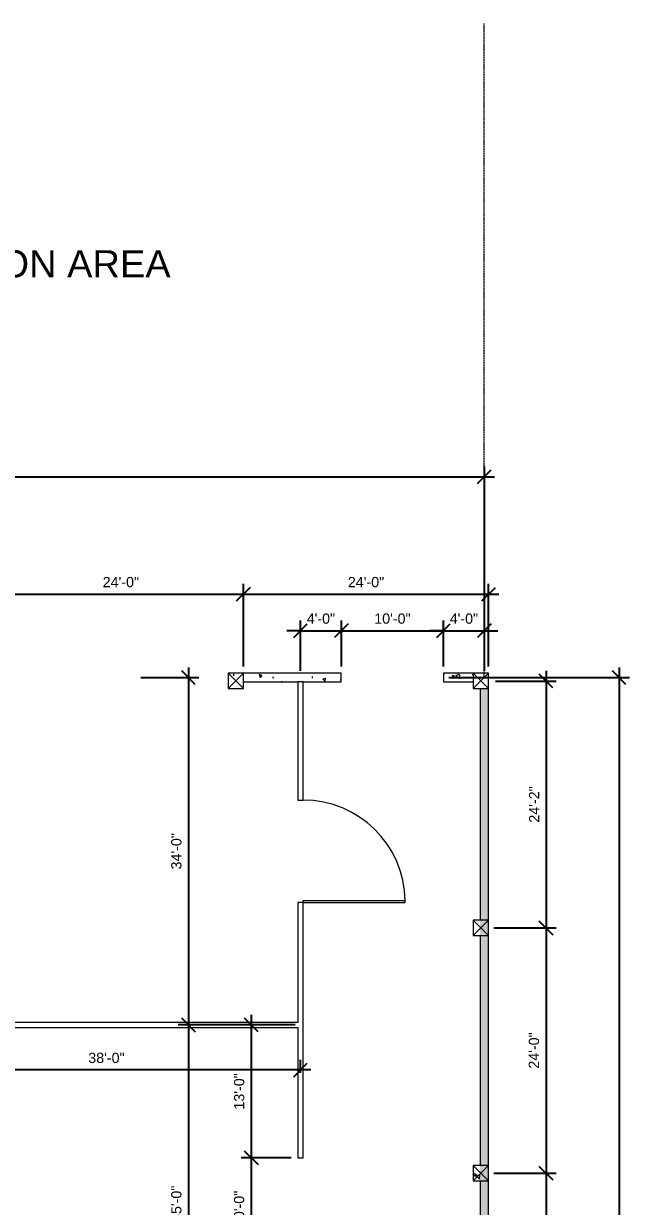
# Model space of a CAD drawing. Header units: inches. Extents: x 1913 to 24953, y -2945 to 1064.
# Drawn here: x 4512 to 5224, y -431 to 958 of the extents above; entities that cross this region are included whole.
import ezdxf

# ---------------------------------------------------------------- set-up
doc = ezdxf.new("R2010")
doc.units = ezdxf.units.IN
doc.header["$MEASUREMENT"] = 0
doc.linetypes.add('Center 1_4_', pattern=[0.53125, 0.25, -0.09375, 0.09375, -0.09375])
for name, color, linetype, lineweight in [('A-ANNO-DIMS', 211, 'Continuous', 9), ('A-COLS', 52, 'Continuous', 9), ('A-DETL-CNTR', 5, 'Center 1_4_', 9), ('A-DOOR', 31, 'Continuous', 13), ('A-WALL', 113, 'Continuous', 13), ('A-WALL-PATT', 111, 'Continuous', 50), ('G-ANNO-TEXT', 231, 'Continuous', 9)]:
    doc.layers.add(name, color=color, linetype=linetype, lineweight=lineweight)
doc.styles.add('Arial', font='arial.ttf', dxfattribs={"height": 12})
doc.styles.add('Arial_2', font='arial.ttf', dxfattribs={"height": 32})
doc.dimstyles.new('Linear_-_3_32__Arial', dxfattribs={"dimscale": 12, "dimtxt": 12.243113, "dimasz": 1.333333, "dimexe": 1, "dimexo": 0.666667, "dimgap": 0.666667, "dimtad": 1, "dimdec": 5, "dimrnd": 0.03125, "dimzin": 1, "dimdsep": 46, "dimlunit": 4, "dimtxsty": 'Arial', "dimblk1": 'OBLIQUE', "dimblk2": 'OBLIQUE', "dimsah": 1, "dimcen": 0.09, "dimdle": 1, "dimazin": 0, "dimtfac": 1, "dimtdec": 4, "dimtix": 1, "dimtmove": 0, "dimatfit": 3, "dimfxl": 1, "dimtvp": 1, "dimtfill": 1, "dimfrac": 2, "dimtolj": 1, "dimtzin": 0, "dimarcsym": 2})
pattern_1 = [(140, (3124.017, -677.577), (3.213, 36.72335), [3.84, -42.24]), (85, (3124.017, -677.577), (-38.51274, -7.1044), [3.072, -33.792]), (190.451, (3124.285, -674.517), (-35.29956, 29.62024), [3.263, -35.898]), (136.184, (3113.777, -677.577), (8.4752, 54.6425), [5.76, -63.36]), (186.636, (3114.483, -673.023), (-49.8752, 47.854), [4.895, -53.848]), (81.184, (3113.777, -677.577), (-49.8749, 47.8553), [4.608, -50.688]), (111, (3116.337, -672.457), (20.614, 30.56126), [3.84, -42.24]), (56, (3116.337, -672.457), (-37.1283, 12.4577), [3.072, -33.792]), (161.451, (3118.055, -669.91), (-16.5135, 43.02), [3.263, -35.898]), (127.5, (3124.017, -677.577), (-17.04428, 0.6228), [1.69, -31.693, 1.69, -32.614, -33.92]), (127.5, (3124.017, -677.577), (-17.04428, 0.6228), [-67.686, 1.69, -32.23]), (97.5, (3124.017, -677.577), (-20.19387, 13.4694), [1.69, -17.869, 1.69, -30.925, -12.928]), (97.5, (3124.017, -677.577), (-20.19387, 13.4694), [-52.173, 1.69, -11.238]), (57.5, (3124.017, -688.995), (1.15522, 27.33168), [1.69, -11.11, 1.69, -38.246, -52.992]), (57.5, (3124.017, -688.995), (1.15522, 27.33168), [-52.736, 1.69, -51.302]), (47.5, (3124.017, -694.115), (-5.12498, 29.85903), [1.69, -14.95, 1.69, -24.832, -37.632]), (47.5, (3124.017, -694.115), (-5.12498, 29.85903), [-43.162, 1.69, -35.942])]

# ---------------------------------------------------------------- blocks, each defined once
blk = doc.blocks.new('Single-Flush - 10__ x10_-406699-FloorPlan')
at = {"layer": 'A-DOOR', "lineweight": 20}
for p, q in [((58, 3), (58, 123)), ((60, 123), (58, 123)), ((60, 3), (60, 123)), ((60, 3), (58, 3))]:
    blk.add_line(p, q, dxfattribs=at)
at = {"layer": 'A-DOOR', "lineweight": 9}
blk.add_arc((60, 3), 120.1, 90.9544, 180, dxfattribs=at)
blk = doc.blocks.new('_Oblique')
at = {"color": 0, "linetype": 'ByBlock', "lineweight": -2}
blk.add_line((-0.5, -0.5), (0.5, 0.5), dxfattribs=at)
blk = doc.blocks.new('*D95')
at = {"layer": 'A-ANNO-DIMS', "color": 0, "lineweight": -2, "transparency": 16777216}
for p, q in [((4706.1, 202), (4706.1, -230)), ((4650.2, 190), (4718.1, 190)), ((4831.6, -218), (4694.1, -218))]:
    blk.add_line(p, q, dxfattribs=at)
at = {"layer": 'Defpoints', "color": 0, "transparency": 16777216}
for p in [(4642.2, 190), (4706.1, -218), (4839.6, -218)]:
    blk.add_point(p, dxfattribs=at)
at = {"layer": 'A-ANNO-DIMS', "color": 0, "lineweight": -2, "transparency": 16777216, "xscale": 16, "yscale": 16, "zscale": 16}
for p, rotation in [((4706.1, 190), 90), ((4706.1, -218), 270)]:
    blk.add_blockref('_Oblique', p, dxfattribs=dict(at, rotation=rotation))
at = {"layer": 'A-ANNO-DIMS', "color": 3, "lineweight": 0, "transparency": 16777216, "insert": (4691.9, -14), "char_height": 12, "width": 62.383, "attachment_point": 5, "rotation": 90, "style": 'Arial'}
blk.add_mtext('\\A1;34\'-0"', dxfattribs=at)
blk = doc.blocks.new('*D96')
at = {"layer": 'A-ANNO-DIMS', "color": 0, "lineweight": -2, "transparency": 16777216}
for p, q in [((4706.1, -206), (4706.1, -650)), ((4831.6, -218), (4694.1, -218)), ((4831.6, -638), (4694.1, -638))]:
    blk.add_line(p, q, dxfattribs=at)
at = {"layer": 'Defpoints', "color": 0, "transparency": 16777216}
for p in [(4839.6, -218), (4706.1, -638), (4839.6, -638)]:
    blk.add_point(p, dxfattribs=at)
at = {"layer": 'A-ANNO-DIMS', "color": 0, "lineweight": -2, "transparency": 16777216, "xscale": 16, "yscale": 16, "zscale": 16}
for p, rotation in [((4706.1, -218), 90), ((4706.1, -638), 270)]:
    blk.add_blockref('_Oblique', p, dxfattribs=dict(at, rotation=rotation))
at = {"layer": 'A-ANNO-DIMS', "color": 3, "lineweight": 0, "transparency": 16777216, "insert": (4691.9, -428), "char_height": 12, "width": 62.383, "attachment_point": 5, "rotation": 90, "style": 'Arial'}
blk.add_mtext('\\A1;35\'-0"', dxfattribs=at)
blk = doc.blocks.new('*D99')
at = {"layer": 'A-ANNO-DIMS', "color": 0, "lineweight": -2, "transparency": 16777216}
for p, q in [((5212.1, 202), (5212.1, -1550)), ((5012.1, 190), (5224.1, 190)), ((5061.7, -1538), (5224.1, -1538))]:
    blk.add_line(p, q, dxfattribs=at)
at = {"layer": 'Defpoints', "color": 0, "transparency": 16777216}
for p in [(5004.1, 190), (5053.7, -1538), (5212.1, -1538)]:
    blk.add_point(p, dxfattribs=at)
at = {"layer": 'A-ANNO-DIMS', "color": 0, "lineweight": -2, "transparency": 16777216, "xscale": 16, "yscale": 16, "zscale": 16}
for p, rotation in [((5212.1, 190), 90), ((5212.1, -1538), 270)]:
    blk.add_blockref('_Oblique', p, dxfattribs=dict(at, rotation=rotation))
at = {"layer": 'A-ANNO-DIMS', "color": 3, "lineweight": 0, "transparency": 16777216, "insert": (5197.9, -674), "char_height": 12, "width": 73.459, "attachment_point": 5, "rotation": 90, "style": 'Arial'}
blk.add_mtext('\\A1;144\'-0"', dxfattribs=at)
blk = doc.blocks.new('*D100')
at = {"layer": 'A-ANNO-DIMS', "color": 0, "lineweight": -2, "transparency": 16777216}
for p, q in [((2749.7, 195.3), (2749.7, 437.9)), ((5053.7, 198), (5053.7, 437.9)), ((2737.7, 425.9), (5065.7, 425.9))]:
    blk.add_line(p, q, dxfattribs=at)
at = {"layer": 'Defpoints', "color": 0, "transparency": 16777216}
for p in [(5053.7, 425.9), (2749.7, 187.3), (5053.7, 190)]:
    blk.add_point(p, dxfattribs=at)
at = {"layer": 'A-ANNO-DIMS', "color": 0, "lineweight": -2, "transparency": 16777216, "xscale": 16, "yscale": 16, "zscale": 16, "rotation": 180}
blk.add_blockref('_Oblique', (2749.7, 425.9), dxfattribs=at)
at = {"layer": 'A-ANNO-DIMS', "color": 0, "lineweight": -2, "transparency": 16777216, "xscale": 16, "yscale": 16, "zscale": 16}
blk.add_blockref('_Oblique', (5053.7, 425.9), dxfattribs=at)
at = {"layer": 'A-ANNO-DIMS', "color": 3, "lineweight": 0, "transparency": 16777216, "insert": (3901.7, 440), "char_height": 12, "width": 73.459, "attachment_point": 5, "style": 'Arial'}
blk.add_mtext('\\A1;192\'-0"', dxfattribs=at)
blk = doc.blocks.new('*D115')
at = {"layer": 'A-ANNO-DIMS', "color": 0, "lineweight": -2, "transparency": 16777216}
for p, q in [((4381.7, -229), (4381.7, -282.8)), ((4837.7, -274.1), (4837.7, -258.8)), ((4849.7, -270.8), (4369.7, -270.8))]:
    blk.add_line(p, q, dxfattribs=at)
at = {"layer": 'Defpoints', "color": 0, "transparency": 16777216}
for p in [(4381.7, -221), (4381.7, -270.8), (4837.7, -282.1)]:
    blk.add_point(p, dxfattribs=at)
at = {"layer": 'A-ANNO-DIMS', "color": 0, "lineweight": -2, "transparency": 16777216, "xscale": 16, "yscale": 16, "zscale": 16, "rotation": 180}
blk.add_blockref('_Oblique', (4381.7, -270.8), dxfattribs=at)
at = {"layer": 'A-ANNO-DIMS', "color": 0, "lineweight": -2, "transparency": 16777216, "xscale": 16, "yscale": 16, "zscale": 16}
blk.add_blockref('_Oblique', (4837.7, -270.8), dxfattribs=at)
at = {"layer": 'A-ANNO-DIMS', "color": 3, "lineweight": 0, "transparency": 16777216, "insert": (4609.7, -256.7), "char_height": 12, "width": 62.383, "attachment_point": 5, "style": 'Arial'}
blk.add_mtext('\\A1;38\'-0"', dxfattribs=at)
blk = doc.blocks.new('*D118')
at = {"layer": 'A-ANNO-DIMS', "color": 0, "lineweight": -2, "transparency": 16777216}
for p, q in [((4779.9, -206), (4779.9, -386)), ((4783.2, -218), (4767.9, -218)), ((4826.7, -374), (4767.9, -374))]:
    blk.add_line(p, q, dxfattribs=at)
at = {"layer": 'Defpoints', "color": 0, "transparency": 16777216}
for p in [(4791.2, -218), (4779.9, -374), (4834.7, -374)]:
    blk.add_point(p, dxfattribs=at)
at = {"layer": 'A-ANNO-DIMS', "color": 0, "lineweight": -2, "transparency": 16777216, "xscale": 16, "yscale": 16, "zscale": 16}
for p, rotation in [((4779.9, -218), 90), ((4779.9, -374), 270)]:
    blk.add_blockref('_Oblique', p, dxfattribs=dict(at, rotation=rotation))
at = {"layer": 'A-ANNO-DIMS', "color": 3, "lineweight": 0, "transparency": 16777216, "insert": (4765.7, -296), "char_height": 12, "width": 62.383, "attachment_point": 5, "rotation": 90, "style": 'Arial'}
blk.add_mtext('\\A1;13\'-0"', dxfattribs=at)
blk = doc.blocks.new('*D119')
at = {"layer": 'A-ANNO-DIMS', "color": 0, "lineweight": -2, "transparency": 16777216}
for p, q in [((4826.7, -374), (4767.9, -374)), ((4779.9, -362), (4779.9, -506)), ((4826.7, -494), (4767.9, -494))]:
    blk.add_line(p, q, dxfattribs=at)
at = {"layer": 'Defpoints', "color": 0, "transparency": 16777216}
for p in [(4834.7, -374), (4779.9, -494), (4834.7, -494)]:
    blk.add_point(p, dxfattribs=at)
at = {"layer": 'A-ANNO-DIMS', "color": 0, "lineweight": -2, "transparency": 16777216, "xscale": 16, "yscale": 16, "zscale": 16}
for p, rotation in [((4779.9, -374), 90), ((4779.9, -494), 270)]:
    blk.add_blockref('_Oblique', p, dxfattribs=dict(at, rotation=rotation))
at = {"layer": 'A-ANNO-DIMS', "color": 3, "lineweight": 0, "transparency": 16777216, "insert": (4765.7, -434), "char_height": 12, "width": 62.383, "attachment_point": 5, "rotation": 90, "style": 'Arial'}
blk.add_mtext('\\A1;10\'-0"', dxfattribs=at)
blk = doc.blocks.new('*D138')
at = {"layer": 'A-ANNO-DIMS', "color": 0, "lineweight": -2, "transparency": 16777216}
for p, q in [((5126.2, 198), (5126.2, -116)), ((5066.7, 186), (5138.2, 186)), ((5064.7, -104), (5138.2, -104))]:
    blk.add_line(p, q, dxfattribs=at)
at = {"layer": 'Defpoints', "color": 0, "transparency": 16777216}
for p in [(5058.7, 186), (5056.7, -104), (5126.2, -104)]:
    blk.add_point(p, dxfattribs=at)
at = {"layer": 'A-ANNO-DIMS', "color": 0, "lineweight": -2, "transparency": 16777216, "xscale": 16, "yscale": 16, "zscale": 16}
for p, rotation in [((5126.2, 186), 90), ((5126.2, -104), 270)]:
    blk.add_blockref('_Oblique', p, dxfattribs=dict(at, rotation=rotation))
at = {"layer": 'A-ANNO-DIMS', "color": 3, "lineweight": 0, "transparency": 16777216, "insert": (5112.2, 41), "char_height": 12, "width": 62.383, "attachment_point": 5, "rotation": 90, "style": 'Arial'}
blk.add_mtext('\\A1;24\'-2"', dxfattribs=at)
blk = doc.blocks.new('*D139')
at = {"layer": 'A-ANNO-DIMS', "color": 0, "lineweight": -2, "transparency": 16777216}
for p, q in [((5126.2, -92), (5126.2, -404)), ((5064.7, -104), (5138.2, -104)), ((5064.7, -392), (5138.2, -392))]:
    blk.add_line(p, q, dxfattribs=at)
at = {"layer": 'Defpoints', "color": 0, "transparency": 16777216}
for p in [(5056.7, -104), (5056.7, -392), (5126.2, -392)]:
    blk.add_point(p, dxfattribs=at)
at = {"layer": 'A-ANNO-DIMS', "color": 0, "lineweight": -2, "transparency": 16777216, "xscale": 16, "yscale": 16, "zscale": 16}
for p, rotation in [((5126.2, -104), 90), ((5126.2, -392), 270)]:
    blk.add_blockref('_Oblique', p, dxfattribs=dict(at, rotation=rotation))
at = {"layer": 'A-ANNO-DIMS', "color": 3, "lineweight": 0, "transparency": 16777216, "insert": (5112, -248), "char_height": 12, "width": 62.383, "attachment_point": 5, "rotation": 90, "style": 'Arial'}
blk.add_mtext('\\A1;24\'-0"', dxfattribs=at)
blk = doc.blocks.new('*D140')
at = {"layer": 'A-ANNO-DIMS', "color": 0, "lineweight": -2, "transparency": 16777216}
for p, q in [((5126.2, -380), (5126.2, -692)), ((5064.7, -392), (5138.2, -392)), ((5064.7, -680), (5138.2, -680))]:
    blk.add_line(p, q, dxfattribs=at)
at = {"layer": 'Defpoints', "color": 0, "transparency": 16777216}
for p in [(5056.7, -392), (5056.7, -680), (5126.2, -680)]:
    blk.add_point(p, dxfattribs=at)
at = {"layer": 'A-ANNO-DIMS', "color": 0, "lineweight": -2, "transparency": 16777216, "xscale": 16, "yscale": 16, "zscale": 16}
for p, rotation in [((5126.2, -392), 90), ((5126.2, -680), 270)]:
    blk.add_blockref('_Oblique', p, dxfattribs=dict(at, rotation=rotation))
at = {"layer": 'A-ANNO-DIMS', "color": 3, "lineweight": 0, "transparency": 16777216, "insert": (5112, -536), "char_height": 12, "width": 62.383, "attachment_point": 5, "rotation": 90, "style": 'Arial'}
blk.add_mtext('\\A1;24\'-0"', dxfattribs=at)
blk = doc.blocks.new('*D152')
at = {"layer": 'A-ANNO-DIMS', "color": 0, "lineweight": -2, "transparency": 16777216}
for p, q in [((4837.7, 198), (4837.7, 257)), ((4885.7, 203), (4885.7, 257)), ((4837.7, 245), (4821.7, 245)), ((4837.7, 245), (4885.7, 245)), ((4885.7, 245), (4901.7, 245))]:
    blk.add_line(p, q, dxfattribs=at)
at = {"layer": 'Defpoints', "color": 0, "transparency": 16777216}
for p in [(4885.7, 245), (4885.7, 195), (4837.7, 190)]:
    blk.add_point(p, dxfattribs=at)
at = {"layer": 'A-ANNO-DIMS', "color": 0, "lineweight": -2, "transparency": 16777216, "xscale": 16, "yscale": 16, "zscale": 16}
blk.add_blockref('_Oblique', (4837.7, 245), dxfattribs=at)
at = {"layer": 'A-ANNO-DIMS', "color": 0, "lineweight": -2, "transparency": 16777216, "xscale": 16, "yscale": 16, "zscale": 16, "rotation": 180}
blk.add_blockref('_Oblique', (4885.7, 245), dxfattribs=at)
at = {"layer": 'A-ANNO-DIMS', "color": 3, "lineweight": 0, "transparency": 16777216, "insert": (4861.7, 259.2), "char_height": 12, "width": 62.383, "attachment_point": 5, "style": 'Arial'}
blk.add_mtext('\\A1;4\'-0"', dxfattribs=at)
blk = doc.blocks.new('*D153')
at = {"layer": 'A-ANNO-DIMS', "color": 0, "lineweight": -2, "transparency": 16777216}
for p, q in [((4885.7, 203), (4885.7, 257)), ((5005.7, 203), (5005.7, 257)), ((4873.7, 245), (5017.7, 245))]:
    blk.add_line(p, q, dxfattribs=at)
at = {"layer": 'Defpoints', "color": 0, "transparency": 16777216}
for p in [(5005.7, 245), (4885.7, 195), (5005.7, 195)]:
    blk.add_point(p, dxfattribs=at)
at = {"layer": 'A-ANNO-DIMS', "color": 0, "lineweight": -2, "transparency": 16777216, "xscale": 16, "yscale": 16, "zscale": 16, "rotation": 180}
blk.add_blockref('_Oblique', (4885.7, 245), dxfattribs=at)
at = {"layer": 'A-ANNO-DIMS', "color": 0, "lineweight": -2, "transparency": 16777216, "xscale": 16, "yscale": 16, "zscale": 16}
blk.add_blockref('_Oblique', (5005.7, 245), dxfattribs=at)
at = {"layer": 'A-ANNO-DIMS', "color": 3, "lineweight": 0, "transparency": 16777216, "insert": (4945.7, 259.2), "char_height": 12, "width": 62.383, "attachment_point": 5, "style": 'Arial'}
blk.add_mtext('\\A1;10\'-0"', dxfattribs=at)
blk = doc.blocks.new('*D154')
at = {"layer": 'A-ANNO-DIMS', "color": 0, "lineweight": -2, "transparency": 16777216}
for p, q in [((5005.7, 203), (5005.7, 257)), ((5053.7, 198), (5053.7, 257)), ((5005.7, 245), (4989.7, 245)), ((5005.7, 245), (5053.7, 245)), ((5053.7, 245), (5069.7, 245))]:
    blk.add_line(p, q, dxfattribs=at)
at = {"layer": 'Defpoints', "color": 0, "transparency": 16777216}
for p in [(5053.7, 245), (5005.7, 195), (5053.7, 190)]:
    blk.add_point(p, dxfattribs=at)
at = {"layer": 'A-ANNO-DIMS', "color": 0, "lineweight": -2, "transparency": 16777216, "xscale": 16, "yscale": 16, "zscale": 16}
blk.add_blockref('_Oblique', (5005.7, 245), dxfattribs=at)
at = {"layer": 'A-ANNO-DIMS', "color": 0, "lineweight": -2, "transparency": 16777216, "xscale": 16, "yscale": 16, "zscale": 16, "rotation": 180}
blk.add_blockref('_Oblique', (5053.7, 245), dxfattribs=at)
at = {"layer": 'A-ANNO-DIMS', "color": 3, "lineweight": 0, "transparency": 16777216, "insert": (5029.7, 259.2), "char_height": 12, "width": 62.383, "attachment_point": 5, "style": 'Arial'}
blk.add_mtext('\\A1;4\'-0"', dxfattribs=at)
blk = doc.blocks.new('*D161')
at = {"layer": 'A-ANNO-DIMS', "color": 0, "lineweight": -2, "transparency": 16777216}
for p, q in [((4482.7, 203), (4482.7, 300)), ((4770.7, 203), (4770.7, 300)), ((4470.7, 288), (4782.7, 288))]:
    blk.add_line(p, q, dxfattribs=at)
at = {"layer": 'Defpoints', "color": 0, "transparency": 16777216}
for p in [(4770.7, 288), (4482.7, 195), (4770.7, 195)]:
    blk.add_point(p, dxfattribs=at)
at = {"layer": 'A-ANNO-DIMS', "color": 0, "lineweight": -2, "transparency": 16777216, "xscale": 16, "yscale": 16, "zscale": 16, "rotation": 180}
blk.add_blockref('_Oblique', (4482.7, 288), dxfattribs=at)
at = {"layer": 'A-ANNO-DIMS', "color": 0, "lineweight": -2, "transparency": 16777216, "xscale": 16, "yscale": 16, "zscale": 16}
blk.add_blockref('_Oblique', (4770.7, 288), dxfattribs=at)
at = {"layer": 'A-ANNO-DIMS', "color": 3, "lineweight": 0, "transparency": 16777216, "insert": (4626.7, 302.1), "char_height": 12, "width": 62.383, "attachment_point": 5, "style": 'Arial'}
blk.add_mtext('\\A1;24\'-0"', dxfattribs=at)
blk = doc.blocks.new('*D162')
at = {"layer": 'A-ANNO-DIMS', "color": 0, "lineweight": -2, "transparency": 16777216}
for p, q in [((4770.7, 203), (4770.7, 300)), ((5058.7, 203), (5058.7, 300)), ((4758.7, 288), (5070.7, 288))]:
    blk.add_line(p, q, dxfattribs=at)
at = {"layer": 'Defpoints', "color": 0, "transparency": 16777216}
for p in [(5058.7, 288), (4770.7, 195), (5058.7, 195)]:
    blk.add_point(p, dxfattribs=at)
at = {"layer": 'A-ANNO-DIMS', "color": 0, "lineweight": -2, "transparency": 16777216, "xscale": 16, "yscale": 16, "zscale": 16, "rotation": 180}
blk.add_blockref('_Oblique', (4770.7, 288), dxfattribs=at)
at = {"layer": 'A-ANNO-DIMS', "color": 0, "lineweight": -2, "transparency": 16777216, "xscale": 16, "yscale": 16, "zscale": 16}
blk.add_blockref('_Oblique', (5058.7, 288), dxfattribs=at)
at = {"layer": 'A-ANNO-DIMS', "color": 3, "lineweight": 0, "transparency": 16777216, "insert": (4914.7, 302.1), "char_height": 12, "width": 51.308, "attachment_point": 5, "style": 'Arial'}
blk.add_mtext('\\A1;24\'-0"', dxfattribs=at)

msp = doc.modelspace()

# ---------------------------------------------------------------- hatches: boundary and pattern name
at = {"layer": 'A-WALL-PATT', "lineweight": 0}
h = msp.add_hatch(dxfattribs=at)
h.set_pattern_fill('FP_1', color=256, angle=90, style=0, pattern_type=2)
h.set_pattern_definition(pattern_1)
h.paths.add_polyline_path([(4752.664949, 185.024501), (4752.664949, 195.024501), (4885.664949, 195.024501), (4885.664949, 185.024501), (4840.664949, 185.024501), (4834.664949, 185.024501), (4770.664949, 185.024501)], flags=0)
h = msp.add_hatch(dxfattribs=at)
h.set_pattern_fill('FP_1', color=256, angle=90, style=0, pattern_type=2)
h.set_pattern_definition(pattern_1)
h.paths.add_polyline_path([(5005.664949, 185.024501), (5005.664949, 195.024501), (5040.664949, 195.024501), (5040.664949, 188.25), (5040.664949, 185.024501)])
h = msp.add_hatch(dxfattribs=at)
h.set_pattern_fill('FP_1', color=256, angle=90, style=0, pattern_type=2)
h.set_pattern_definition(pattern_1)
h.paths.add_polyline_path([(4770.664949, 177.024501), (4752.664949, 177.024501), (4752.664949, 185.024501), (4770.664949, 185.024501)], flags=0)
h = msp.add_hatch(dxfattribs=at)
h.set_pattern_fill('FP_1', color=256, angle=90, style=0, pattern_type=2)
h.set_pattern_definition(pattern_1)
h.paths.add_polyline_path([(5051.71875, 177.024501), (5058.664949, 177.024501), (5058.664949, -1542.975499), (5048.664949, -1542.975499), (5048.664949, -1532.975499), (5048.664949, -1524.975499), (5048.664949, -1300.975499), (5048.664949, -1294.975499), (5048.664949, -1264.975499), (5048.664949, -1246.975499), (5048.664949, -976.975499), (5048.664949, -958.975499), (5048.664949, -688.975499), (5048.664949, -670.975499), (5048.664949, -400.975499), (5048.664949, -382.975499), (5048.664949, -112.975499), (5048.664949, -94.975499), (5048.664949, 177.024501), (5049.664949, 177.024501)])
h = msp.add_hatch(dxfattribs=at)
h.set_pattern_fill('FP_1', color=256, angle=90, style=0, pattern_type=2)
h.set_pattern_definition(pattern_1)
h.paths.add_polyline_path([(5048.664949, -94.975499), (5048.664949, -112.975499), (5040.664949, -112.975499), (5040.664949, -94.975499)])
h = msp.add_hatch(dxfattribs=at)
h.set_pattern_fill('FP_1', color=256, angle=90, style=0, pattern_type=2)
h.set_pattern_definition(pattern_1)
h.paths.add_polyline_path([(5048.664949, -382.975499), (5048.664949, -400.975499), (5038.664949, -400.975499), (5038.664949, -382.975499)], flags=0)

# ---------------------------------------------------------------- linework, layer by layer
at = {"layer": 'A-COLS', "lineweight": 0}
for p, q in [((4770.664949, 195.024501), (4752.664949, 195.024501)), ((4752.664949, 195.024501), (4752.664949, 177.024501)), ((4752.664949, 195.024501), (4770.664949, 177.024501)), ((4752.664949, 177.024501), (4770.664949, 195.024501)), ((4770.664949, 177.024501), (4770.664949, 195.024501)), ((5058.664949, 195.024501), (5040.664949, 195.024501)), ((5040.664949, 195.024501), (5040.664949, 177.024501)), ((5040.664949, 195.024501), (5058.664949, 177.024501)), ((5040.664949, 177.024501), (5058.664949, 195.024501)), ((5058.664949, 177.024501), (5058.664949, 195.024501)), ((4752.664949, 177.024501), (4770.664949, 177.024501)), ((5040.664949, 177.024501), (5058.664949, 177.024501)), ((5058.664949, -94.975499), (5040.664949, -94.975499)), ((5040.664949, -94.975499), (5040.664949, -112.975499)), ((5040.664949, -94.975499), (5058.664949, -112.975499)), ((5040.664949, -112.975499), (5058.664949, -94.975499)), ((5058.664949, -112.975499), (5058.664949, -94.975499)), ((5040.664949, -112.975499), (5058.664949, -112.975499)), ((5058.664949, -382.975499), (5040.664949, -382.975499)), ((5040.664949, -382.975499), (5040.664949, -400.975499)), ((5040.664949, -382.975499), (5058.664949, -400.975499)), ((5040.664949, -400.975499), (5058.664949, -382.975499)), ((5058.664949, -400.975499), (5058.664949, -382.975499)), ((5040.664949, -400.975499), (5058.664949, -400.975499))]:
    msp.add_line(p, q, dxfattribs=at)
at = {"layer": 'A-DETL-CNTR', "lineweight": 0}
msp.add_line((5053.664949, 190.024501), (5053.664949, 958.024501), dxfattribs=at)
at = {"layer": 'A-WALL', "lineweight": 0}
for p, q in [((4885.664949, 195.024501), (4752.664949, 195.024501)), ((4752.664949, 195.024501), (4752.664949, 185.024501)), ((4885.664949, 185.024501), (4885.664949, 195.024501)), ((5058.664949, 195.024501), (5005.664949, 195.024501)), ((5005.664949, 195.024501), (5005.664949, 185.024501)), ((5058.664949, -1542.975499), (5058.664949, 195.024501)), ((4752.664949, 185.024501), (4752.664949, 177.024501)), ((4770.664949, 177.024501), (4770.664949, 185.024501)), ((4770.664949, 185.024501), (4834.664949, 185.024501)), ((4834.664949, 185.024501), (4834.664949, 46.024501)), ((4840.664949, 185.024501), (4834.664949, 185.024501)), ((4840.664949, 46.024501), (4840.664949, 185.024501)), ((4840.664949, 185.024501), (4885.664949, 185.024501)), ((5005.664949, 185.024501), (5040.664949, 185.024501)), ((5040.664949, 185.024501), (5040.664949, 177.024501)), ((4752.664949, 177.024501), (4770.664949, 177.024501)), ((5040.664949, 177.024501), (5048.664949, 177.024501)), ((5048.664949, 177.024501), (5048.664949, -94.975499)), ((4834.664949, 46.024501), (4840.664949, 46.024501)), ((4840.664949, -73.975499), (4834.664949, -73.975499)), ((4834.664949, -73.975499), (4834.664949, -214.975499)), ((4840.664949, -373.975499), (4840.664949, -73.975499)), ((5048.664949, -94.975499), (5040.664949, -94.975499)), ((5040.664949, -94.975499), (5040.664949, -112.975499)), ((5040.664949, -112.975499), (5048.664949, -112.975499)), ((5048.664949, -112.975499), (5048.664949, -382.975499)), ((4834.664949, -214.975499), (4381.664949, -214.975499)), ((4381.664949, -220.975499), (4834.664949, -220.975499)), ((4834.664949, -220.975499), (4834.664949, -373.975499)), ((4834.664949, -373.975499), (4840.664949, -373.975499)), ((5048.664949, -382.975499), (5040.664949, -382.975499)), ((5040.664949, -382.975499), (5040.664949, -400.975499)), ((5040.664949, -400.975499), (5050.664949, -400.975499)), ((5048.664949, -400.975499), (5048.664949, -670.975499))]:
    msp.add_line(p, q, dxfattribs=at)

# ---------------------------------------------------------------- block references
at = {"layer": 'A-DOOR', "lineweight": 0, "rotation": 270}
msp.add_blockref('Single-Flush - 10__ x10_-406699-FloorPlan', (4837.664949, -13.975499), dxfattribs=at)

# ---------------------------------------------------------------- texts
at = {"layer": 'G-ANNO-TEXT', "color": 7, "lineweight": 0, "insert": (4029.5625, 691.96875), "char_height": 32, "width": 788.204, "attachment_point": 1, "style": 'Arial_2'}
msp.add_mtext('EXISTING PRODUCTION AREA', dxfattribs=at)

# ---------------------------------------------------------------- dimensions: what is measured, and where the dimension line sits
at = {"layer": 'A-ANNO-DIMS', "color": 1, "lineweight": 0}
for base, p1, p2, angle, picture, middle in [((5053.664949, 425.921719), (2749.664949, 187.297724), (5053.664949, 190.024501), 180, '*D100', (3901.664949, 440.048595)), ((4770.664949, 287.968337), (4482.664949, 195.024501), (4770.664949, 195.024501), 180, '*D161', (4626.664949, 302.095213)), ((5058.664949, 287.968337), (4770.664949, 195.024501), (5058.664949, 195.024501), 180, '*D162', (4914.664949, 302.095213)), ((4885.664949, 245.025992), (4837.664949, 190.024501), (4885.664949, 195.024501), 180, '*D152', (4861.664949, 259.152868)), ((5005.664949, 245.025992), (4885.664949, 195.024501), (5005.664949, 195.024501), 180, '*D153', (4945.664949, 259.152868)), ((5053.664949, 245.025992), (5005.664949, 195.024501), (5053.664949, 190.024501), 180, '*D154', (5029.664949, 259.152868)), ((4706.078515, -217.975499), (4642.215491, 190.024501), (4839.557202, -217.975499), 90, '*D95', (4691.947547, -13.975499)), ((5212.052361, -1537.975499), (5004.122718, 190.024501), (5053.664949, -1537.975499), 90, '*D99', (5197.925486, -673.975499)), ((5126.175283, -103.975499), (5058.664949, 186.024501), (5056.664949, -103.975499), 90, '*D138', (5112.150727, 41.024501)), ((5126.175283, -391.975499), (5056.664949, -103.975499), (5056.664949, -391.975499), 90, '*D139', (5112.048408, -247.975499)), ((4706.078515, -637.975499), (4839.557202, -217.975499), (4839.557202, -637.975499), 90, '*D96', (4691.947547, -427.975499)), ((4779.875056, -373.975499), (4791.188764, -217.975499), (4834.664949, -373.975499), 90, '*D118', (4765.744087, -295.975499)), ((4381.664949, -270.815448), (4837.664949, -282.129157), (4381.664949, -220.975499), 180, '*D115', (4609.664949, -256.68448)), ((4779.875056, -493.975499), (4834.664949, -373.975499), (4834.664949, -493.975499), 90, '*D119', (4765.74818, -433.975499)), ((5126.175283, -679.975499), (5056.664949, -391.975499), (5056.664949, -679.975499), 90, '*D140', (5112.048408, -535.975499))]:
    dim = msp.add_linear_dim(base=base, p1=p1, p2=p2, angle=angle, dimstyle='Linear_-_3_32__Arial', override={"dimpost": '<>', "dimclrt": 3, "dimfxl": 288.006944, "dimtfill": 0}, dxfattribs=at)
    dim.commit()
    dim.dimension.update_dxf_attribs({"geometry": picture, "text_midpoint": middle})

doc.saveas('drawing.dxf')
